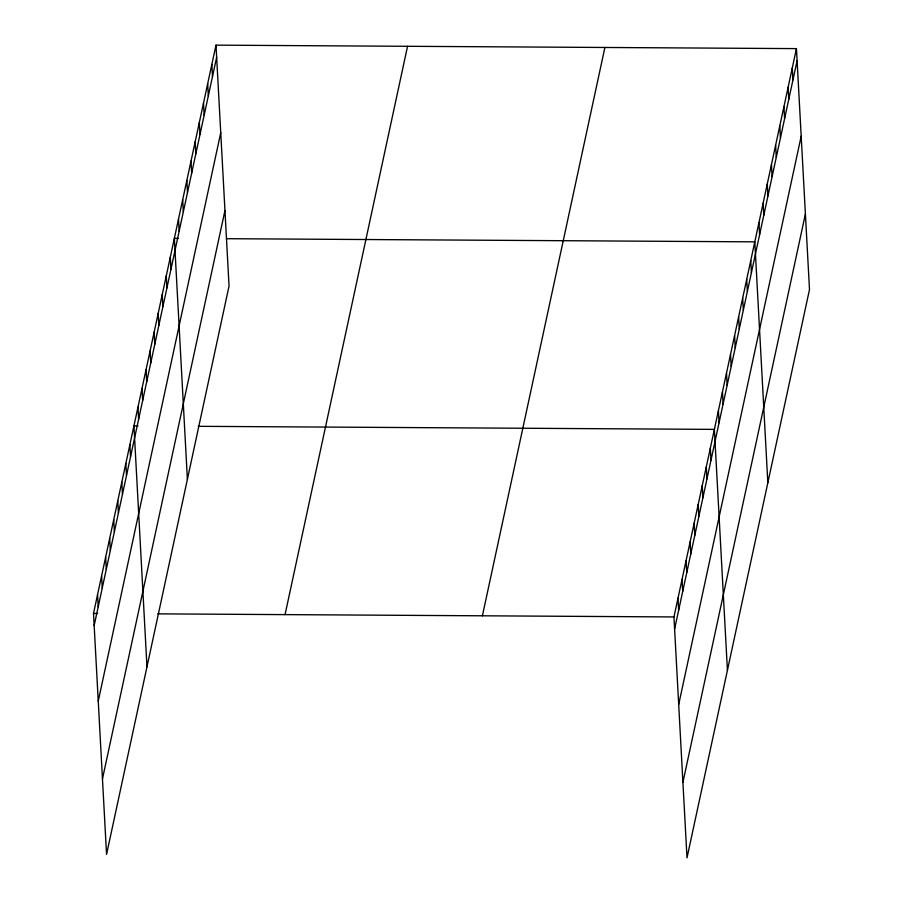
<?xml version="1.0" encoding="UTF-8"?>
<svg xmlns="http://www.w3.org/2000/svg" width="903" height="903" viewBox="0 0 903 903"><rect width="100%" height="100%" fill="white"/><g stroke="black" fill="none" stroke-linecap="round" stroke-linejoin="round"><path stroke-width="1.35" d="M215.998 45.15L229.046 286.059L106.554 854.385L93.506 613.476L215.998 45.15L796.446 48.615L809.494 289.524L687.002 857.85L673.954 616.941L796.446 48.615M94.16 625.542L216.652 57.216M98.258 701.067L220.738 132.73M102.468 778.871L224.96 210.546M285.055 614.627L407.546 46.29M482.405 615.801L604.897 47.464M674.609 629.007L797.101 60.682M678.695 704.521L801.187 136.195M682.916 782.337L805.397 214M178.455 238.403L174.358 238.381L187.395 479.29M226.348 238.697L754.795 241.846L767.843 482.755M138.035 425.956L133.937 425.934L146.975 666.843M198.242 426.318L714.375 429.388L727.423 670.297M93.506 613.476L97.614 613.498M157.811 613.859L673.954 616.941M792.281 67.939L792.936 80.006M788.116 87.252L788.77 99.319M783.951 106.577L784.605 118.643M779.786 125.901L780.44 137.967M775.621 145.225L776.275 157.291M771.455 164.549L772.11 176.616M767.29 183.873L767.945 195.94M763.125 203.198L763.78 215.264M758.96 222.522L759.615 234.588M750.754 260.595L751.409 272.661M746.713 279.354L747.368 291.421M742.672 298.103L743.327 310.169M738.631 316.863L739.286 328.929M734.59 335.623L735.234 347.689M730.538 354.371L731.193 366.437M726.497 373.131L727.152 385.197M722.456 391.879L723.111 403.946M718.416 410.639L719.07 422.706M710.334 448.148L710.988 460.214M706.293 466.896L706.947 478.962M702.252 485.656L702.906 497.722M698.211 504.416L698.854 516.482M694.159 523.164L694.813 535.231M690.118 541.924L690.772 553.99M686.077 560.673L686.731 572.739M682.036 579.433L682.691 591.499M677.995 598.181L678.65 610.247M211.833 64.474L212.487 76.541M207.667 83.798L208.322 95.865M203.502 103.123L204.157 115.189M199.337 122.447L199.992 134.513M195.172 141.771L195.827 153.837M191.007 161.084L191.662 173.15M186.842 180.408L187.497 192.474M182.688 199.732L183.332 211.799M178.523 219.057L179.166 231.123M170.306 257.141L170.96 269.207M166.265 275.889L166.92 287.955M162.224 294.649L162.879 306.715M158.183 313.397L158.838 325.464M154.142 332.157L154.797 344.224M150.101 350.906L150.756 362.972M146.06 369.666L146.715 381.732M142.019 388.425L142.674 400.492M137.978 407.174L138.633 419.24M129.885 444.682L130.54 456.749M125.844 463.442L126.499 475.509M121.803 482.191L122.458 494.257M117.762 500.951L118.417 513.017M113.722 519.71L114.376 531.765M109.681 538.459L110.335 550.525M105.64 557.219L106.294 569.285M101.599 575.967L102.253 588.034M97.558 594.727L98.201 606.793"/></g></svg>
